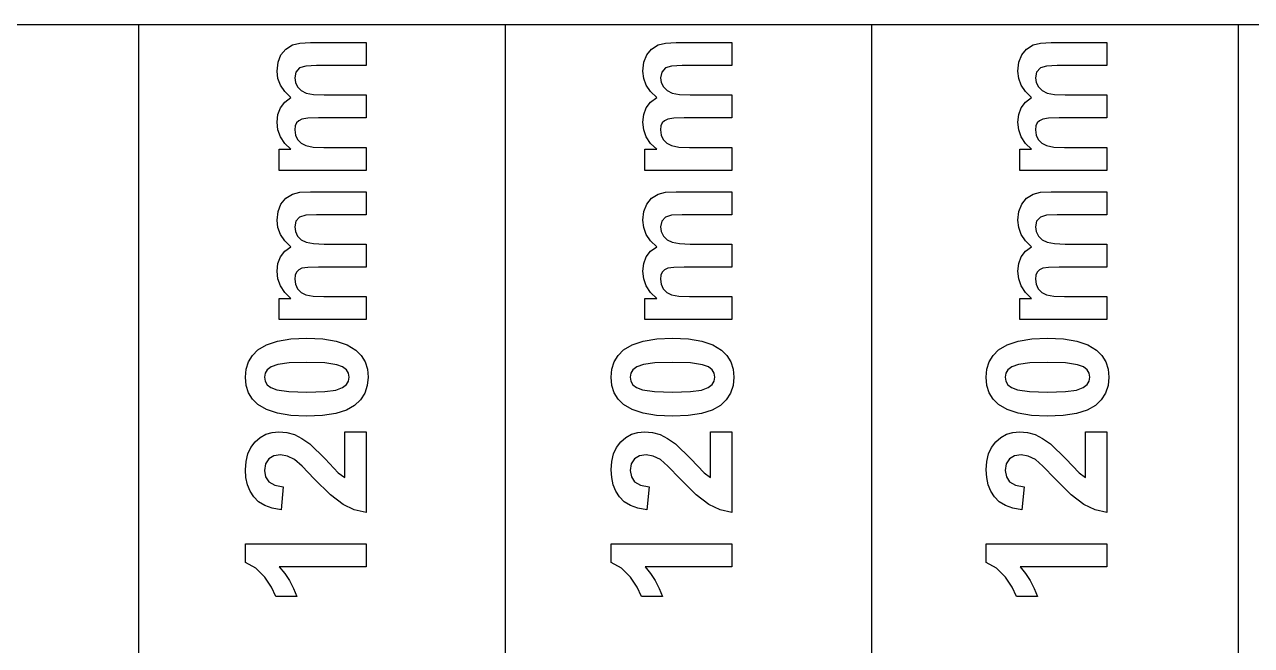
# Model space of a CAD drawing. Header units: metres. Extents: x 298 to 6408, y -126 to 1371.
# Drawn here: x 5011 to 5412.7, y 525.9 to 729.3 of the extents above; entities that cross this region are included whole.
import ezdxf

# ---------------------------------------------------------------- set-up
doc = ezdxf.new("R2010")
doc.units = ezdxf.units.M

msp = doc.modelspace()

# ---------------------------------------------------------------- linework, layer by layer
at = {"layer": '734mm x 120mm'}
for p, q in [((5098.73, 722.59), (5101.11, 723.17)), ((5101.11, 723.17), (5104.63, 723.36)), ((5104.63, 723.36), (5122.84, 723.36)), ((5122.84, 723.36), (5122.84, 715.83)), ((5218.46, 722.59), (5220.84, 723.17)), ((5220.84, 723.17), (5224.36, 723.36)), ((5224.36, 723.36), (5242.57, 723.36)), ((5242.57, 723.36), (5242.57, 715.83)), ((5341.22, 722.59), (5343.6, 723.17)), ((5343.6, 723.17), (5347.12, 723.36)), ((5347.12, 723.36), (5365.33, 723.36)), ((5365.33, 723.36), (5365.33, 715.83)), ((5094.03, 716.93), (5094.98, 719.34)), ((5094.98, 719.34), (5096.56, 721.24)), ((5096.56, 721.24), (5098.73, 722.59)), ((5213.76, 716.93), (5214.71, 719.34)), ((5214.71, 719.34), (5216.29, 721.24)), ((5216.29, 721.24), (5218.46, 722.59)), ((5336.52, 716.93), (5337.47, 719.34)), ((5337.47, 719.34), (5339.05, 721.24)), ((5339.05, 721.24), (5341.22, 722.59)), ((5093.71, 714.03), (5094.03, 716.93)), ((5101.09, 715.05), (5099.88, 713.72)), ((5103.07, 715.63), (5101.09, 715.05)), ((5106.56, 715.83), (5103.07, 715.63)), ((5122.84, 715.83), (5106.56, 715.83)), ((5213.44, 714.03), (5213.76, 716.93)), ((5220.82, 715.05), (5219.61, 713.72)), ((5222.8, 715.63), (5220.82, 715.05)), ((5226.29, 715.83), (5222.8, 715.63)), ((5242.57, 715.83), (5226.29, 715.83)), ((5336.2, 714.03), (5336.52, 716.93)), ((5343.58, 715.05), (5342.37, 713.72)), ((5345.56, 715.63), (5343.58, 715.05)), ((5349.05, 715.83), (5345.56, 715.63)), ((5365.33, 715.83), (5349.05, 715.83)), ((5093.99, 711.63), (5093.71, 714.03)), ((5094.84, 709.39), (5093.99, 711.63)), ((5099.88, 713.72), (5099.48, 711.83)), ((5099.48, 711.83), (5099.72, 710.29)), ((5213.72, 711.63), (5213.44, 714.03)), ((5214.57, 709.39), (5213.72, 711.63)), ((5219.61, 713.72), (5219.21, 711.83)), ((5219.21, 711.83), (5219.45, 710.29)), ((5336.48, 711.63), (5336.2, 714.03)), ((5337.33, 709.39), (5336.48, 711.63)), ((5342.37, 713.72), (5341.97, 711.83)), ((5341.97, 711.83), (5342.21, 710.29)), ((5096.25, 707.29), (5094.84, 709.39)), ((5098.24, 705.34), (5096.25, 707.29)), ((5099.72, 710.29), (5100.44, 708.85)), ((5100.44, 708.85), (5101.63, 707.65)), ((5101.63, 707.65), (5103.27, 706.84)), ((5215.98, 707.29), (5214.57, 709.39)), ((5217.97, 705.34), (5215.98, 707.29)), ((5219.45, 710.29), (5220.17, 708.85)), ((5220.17, 708.85), (5221.36, 707.65)), ((5221.36, 707.65), (5223, 706.84)), ((5338.74, 707.29), (5337.33, 709.39)), ((5340.73, 705.34), (5338.74, 707.29)), ((5342.21, 710.29), (5342.93, 708.85)), ((5342.93, 708.85), (5344.12, 707.65)), ((5344.12, 707.65), (5345.76, 706.84)), ((5094.84, 702.04), (5096.25, 703.87)), ((5096.25, 703.87), (5098.24, 705.34)), ((5103.27, 706.84), (5105.68, 706.38)), ((5105.68, 706.38), (5109.16, 706.22)), ((5109.16, 706.22), (5122.84, 706.22)), ((5122.84, 706.22), (5122.84, 698.68)), ((5214.57, 702.04), (5215.98, 703.87)), ((5215.98, 703.87), (5217.97, 705.34)), ((5223, 706.84), (5225.41, 706.38)), ((5225.41, 706.38), (5228.89, 706.22)), ((5228.89, 706.22), (5242.57, 706.22)), ((5242.57, 706.22), (5242.57, 698.68)), ((5337.33, 702.04), (5338.74, 703.87)), ((5338.74, 703.87), (5340.73, 705.34)), ((5345.76, 706.84), (5348.17, 706.38)), ((5348.17, 706.38), (5351.65, 706.22)), ((5351.65, 706.22), (5365.33, 706.22)), ((5365.33, 706.22), (5365.33, 698.68)), ((5093.71, 697.29), (5093.99, 699.84)), ((5093.99, 699.84), (5094.84, 702.04)), ((5213.44, 697.29), (5213.72, 699.84)), ((5213.72, 699.84), (5214.57, 702.04)), ((5336.2, 697.29), (5336.48, 699.84)), ((5336.48, 699.84), (5337.33, 702.04)), ((5093.99, 694.8), (5093.71, 697.29)), ((5099.62, 696.04), (5099.48, 694.74)), ((5100.07, 697.03), (5099.62, 696.04)), ((5100.81, 697.77), (5100.07, 697.03)), ((5101.86, 698.28), (5100.81, 697.77)), ((5103.81, 698.58), (5101.86, 698.28)), ((5107.23, 698.68), (5103.81, 698.58)), ((5122.84, 698.68), (5107.23, 698.68)), ((5213.72, 694.8), (5213.44, 697.29)), ((5219.35, 696.04), (5219.21, 694.74)), ((5219.8, 697.03), (5219.35, 696.04)), ((5220.54, 697.77), (5219.8, 697.03)), ((5221.59, 698.28), (5220.54, 697.77)), ((5223.54, 698.58), (5221.59, 698.28)), ((5226.96, 698.68), (5223.54, 698.58)), ((5242.57, 698.68), (5226.96, 698.68)), ((5336.48, 694.8), (5336.2, 697.29)), ((5342.11, 696.04), (5341.97, 694.74)), ((5342.56, 697.03), (5342.11, 696.04)), ((5343.3, 697.77), (5342.56, 697.03)), ((5344.35, 698.28), (5343.3, 697.77)), ((5346.3, 698.58), (5344.35, 698.28)), ((5349.72, 698.68), (5346.3, 698.58)), ((5365.33, 698.68), (5349.72, 698.68)), ((5094.84, 692.49), (5093.99, 694.8)), ((5096.26, 690.36), (5094.84, 692.49)), ((5099.48, 694.74), (5099.71, 693.08)), ((5099.71, 693.08), (5100.42, 691.6)), ((5100.42, 691.6), (5101.56, 690.4)), ((5214.57, 692.49), (5213.72, 694.8)), ((5215.99, 690.36), (5214.57, 692.49)), ((5219.21, 694.74), (5219.44, 693.08)), ((5219.44, 693.08), (5220.15, 691.6)), ((5220.15, 691.6), (5221.29, 690.4)), ((5337.33, 692.49), (5336.48, 694.8)), ((5338.75, 690.36), (5337.33, 692.49)), ((5341.97, 694.74), (5342.2, 693.08)), ((5342.2, 693.08), (5342.91, 691.6)), ((5342.91, 691.6), (5344.05, 690.4)), ((5094.35, 681.46), (5094.35, 688.41)), ((5094.35, 688.41), (5098.24, 688.41)), ((5098.24, 688.41), (5096.26, 690.36)), ((5101.56, 690.4), (5103.13, 689.6)), ((5103.13, 689.6), (5105.48, 689.15)), ((5105.48, 689.15), (5109, 689)), ((5109, 689), (5122.84, 689)), ((5122.84, 689), (5122.84, 681.46)), ((5214.08, 681.46), (5214.08, 688.41)), ((5214.08, 688.41), (5217.97, 688.41)), ((5217.97, 688.41), (5215.99, 690.36)), ((5221.29, 690.4), (5222.86, 689.6)), ((5222.86, 689.6), (5225.21, 689.15)), ((5225.21, 689.15), (5228.73, 689)), ((5228.73, 689), (5242.57, 689)), ((5242.57, 689), (5242.57, 681.46)), ((5336.84, 681.46), (5336.84, 688.41)), ((5336.84, 688.41), (5340.73, 688.41)), ((5340.73, 688.41), (5338.75, 690.36)), ((5344.05, 690.4), (5345.62, 689.6)), ((5345.62, 689.6), (5347.97, 689.15)), ((5347.97, 689.15), (5351.49, 689)), ((5351.49, 689), (5365.33, 689)), ((5365.33, 689), (5365.33, 681.46)), ((5122.84, 681.46), (5094.35, 681.46)), ((5242.57, 681.46), (5214.08, 681.46)), ((5365.33, 681.46), (5336.84, 681.46)), ((5094.98, 670.49), (5096.56, 672.39)), ((5096.56, 672.39), (5098.73, 673.73)), ((5098.73, 673.73), (5101.11, 674.32)), ((5101.11, 674.32), (5104.63, 674.51)), ((5104.63, 674.51), (5122.84, 674.51)), ((5122.84, 674.51), (5122.84, 666.97)), ((5214.71, 670.49), (5216.29, 672.39)), ((5216.29, 672.39), (5218.46, 673.73)), ((5218.46, 673.73), (5220.84, 674.32)), ((5220.84, 674.32), (5224.36, 674.51)), ((5224.36, 674.51), (5242.57, 674.51)), ((5242.57, 674.51), (5242.57, 666.97)), ((5337.47, 670.49), (5339.05, 672.39)), ((5339.05, 672.39), (5341.22, 673.73)), ((5341.22, 673.73), (5343.6, 674.32)), ((5343.6, 674.32), (5347.12, 674.51)), ((5347.12, 674.51), (5365.33, 674.51)), ((5365.33, 674.51), (5365.33, 666.97)), ((5093.71, 665.18), (5094.03, 668.07)), ((5094.03, 668.07), (5094.98, 670.49)), ((5103.07, 666.78), (5101.09, 666.19)), ((5106.56, 666.97), (5103.07, 666.78)), ((5122.84, 666.97), (5106.56, 666.97)), ((5213.44, 665.18), (5213.76, 668.07)), ((5213.76, 668.07), (5214.71, 670.49)), ((5222.8, 666.78), (5220.82, 666.19)), ((5226.29, 666.97), (5222.8, 666.78)), ((5242.57, 666.97), (5226.29, 666.97)), ((5336.2, 665.18), (5336.52, 668.07)), ((5336.52, 668.07), (5337.47, 670.49)), ((5345.56, 666.78), (5343.58, 666.19)), ((5349.05, 666.97), (5345.56, 666.78)), ((5365.33, 666.97), (5349.05, 666.97)), ((5093.99, 662.78), (5093.71, 665.18)), ((5094.84, 660.53), (5093.99, 662.78)), ((5099.88, 664.87), (5099.48, 662.98)), ((5099.48, 662.98), (5099.72, 661.44)), ((5101.09, 666.19), (5099.88, 664.87)), ((5213.72, 662.78), (5213.44, 665.18)), ((5214.57, 660.53), (5213.72, 662.78)), ((5219.61, 664.87), (5219.21, 662.98)), ((5219.21, 662.98), (5219.45, 661.44)), ((5220.82, 666.19), (5219.61, 664.87)), ((5336.48, 662.78), (5336.2, 665.18)), ((5337.33, 660.53), (5336.48, 662.78)), ((5342.37, 664.87), (5341.97, 662.98)), ((5341.97, 662.98), (5342.21, 661.44)), ((5343.58, 666.19), (5342.37, 664.87)), ((5096.25, 658.44), (5094.84, 660.53)), ((5099.72, 661.44), (5100.44, 660)), ((5100.44, 660), (5101.63, 658.8)), ((5101.63, 658.8), (5103.27, 657.99)), ((5215.98, 658.44), (5214.57, 660.53)), ((5219.45, 661.44), (5220.17, 660)), ((5220.17, 660), (5221.36, 658.8)), ((5221.36, 658.8), (5223, 657.99)), ((5338.74, 658.44), (5337.33, 660.53)), ((5342.21, 661.44), (5342.93, 660)), ((5342.93, 660), (5344.12, 658.8)), ((5344.12, 658.8), (5345.76, 657.99)), ((5094.84, 653.18), (5096.25, 655.01)), ((5098.24, 656.48), (5096.25, 658.44)), ((5096.25, 655.01), (5098.24, 656.48)), ((5103.27, 657.99), (5105.68, 657.52)), ((5105.68, 657.52), (5109.16, 657.37)), ((5109.16, 657.37), (5122.84, 657.37)), ((5122.84, 657.37), (5122.84, 649.83)), ((5214.57, 653.18), (5215.98, 655.01)), ((5217.97, 656.48), (5215.98, 658.44)), ((5215.98, 655.01), (5217.97, 656.48)), ((5223, 657.99), (5225.41, 657.52)), ((5225.41, 657.52), (5228.89, 657.37)), ((5228.89, 657.37), (5242.57, 657.37)), ((5242.57, 657.37), (5242.57, 649.83)), ((5337.33, 653.18), (5338.74, 655.01)), ((5340.73, 656.48), (5338.74, 658.44)), ((5338.74, 655.01), (5340.73, 656.48)), ((5345.76, 657.99), (5348.17, 657.52)), ((5348.17, 657.52), (5351.65, 657.37)), ((5351.65, 657.37), (5365.33, 657.37)), ((5365.33, 657.37), (5365.33, 649.83)), ((5093.71, 648.44), (5093.99, 650.99)), ((5093.99, 650.99), (5094.84, 653.18)), ((5213.44, 648.44), (5213.72, 650.99)), ((5213.72, 650.99), (5214.57, 653.18)), ((5336.2, 648.44), (5336.48, 650.99)), ((5336.48, 650.99), (5337.33, 653.18)), ((5093.99, 645.95), (5093.71, 648.44)), ((5099.62, 647.18), (5099.48, 645.89)), ((5100.07, 648.18), (5099.62, 647.18)), ((5100.81, 648.91), (5100.07, 648.18)), ((5101.86, 649.43), (5100.81, 648.91)), ((5103.81, 649.73), (5101.86, 649.43)), ((5107.23, 649.83), (5103.81, 649.73)), ((5122.84, 649.83), (5107.23, 649.83)), ((5213.72, 645.95), (5213.44, 648.44)), ((5219.35, 647.18), (5219.21, 645.89)), ((5219.8, 648.18), (5219.35, 647.18)), ((5220.54, 648.91), (5219.8, 648.18)), ((5221.59, 649.43), (5220.54, 648.91)), ((5223.54, 649.73), (5221.59, 649.43)), ((5226.96, 649.83), (5223.54, 649.73)), ((5242.57, 649.83), (5226.96, 649.83)), ((5336.48, 645.95), (5336.2, 648.44)), ((5342.11, 647.18), (5341.97, 645.89)), ((5342.56, 648.18), (5342.11, 647.18)), ((5343.3, 648.91), (5342.56, 648.18)), ((5344.35, 649.43), (5343.3, 648.91)), ((5346.3, 649.73), (5344.35, 649.43)), ((5349.72, 649.83), (5346.3, 649.73)), ((5365.33, 649.83), (5349.72, 649.83)), ((5094.84, 643.64), (5093.99, 645.95)), ((5096.26, 641.51), (5094.84, 643.64)), ((5099.48, 645.89), (5099.71, 644.23)), ((5099.71, 644.23), (5100.42, 642.75)), ((5100.42, 642.75), (5101.56, 641.55)), ((5214.57, 643.64), (5213.72, 645.95)), ((5215.99, 641.51), (5214.57, 643.64)), ((5219.21, 645.89), (5219.44, 644.23)), ((5219.44, 644.23), (5220.15, 642.75)), ((5220.15, 642.75), (5221.29, 641.55)), ((5337.33, 643.64), (5336.48, 645.95)), ((5338.75, 641.51), (5337.33, 643.64)), ((5341.97, 645.89), (5342.2, 644.23)), ((5342.2, 644.23), (5342.91, 642.75)), ((5342.91, 642.75), (5344.05, 641.55)), ((5094.35, 632.61), (5094.35, 639.56)), ((5094.35, 639.56), (5098.24, 639.56)), ((5098.24, 639.56), (5096.26, 641.51)), ((5101.56, 641.55), (5103.13, 640.75)), ((5103.13, 640.75), (5105.48, 640.3)), ((5105.48, 640.3), (5109, 640.15)), ((5109, 640.15), (5122.84, 640.15)), ((5122.84, 640.15), (5122.84, 632.61)), ((5214.08, 632.61), (5214.08, 639.56)), ((5214.08, 639.56), (5217.97, 639.56)), ((5217.97, 639.56), (5215.99, 641.51)), ((5221.29, 641.55), (5222.86, 640.75)), ((5222.86, 640.75), (5225.21, 640.3)), ((5225.21, 640.3), (5228.73, 640.15)), ((5228.73, 640.15), (5242.57, 640.15)), ((5242.57, 640.15), (5242.57, 632.61)), ((5336.84, 632.61), (5336.84, 639.56)), ((5336.84, 639.56), (5340.73, 639.56)), ((5340.73, 639.56), (5338.75, 641.51)), ((5344.05, 641.55), (5345.62, 640.75)), ((5345.62, 640.75), (5347.97, 640.3)), ((5347.97, 640.3), (5351.49, 640.15)), ((5351.49, 640.15), (5365.33, 640.15)), ((5365.33, 640.15), (5365.33, 632.61)), ((5122.84, 632.61), (5094.35, 632.61)), ((5242.57, 632.61), (5214.08, 632.61)), ((5365.33, 632.61), (5336.84, 632.61)), ((5085.65, 620.91), (5087.43, 622.68)), ((5087.43, 622.68), (5090.24, 624.36)), ((5090.24, 624.36), (5093.85, 625.56)), ((5093.85, 625.56), (5098.25, 626.28)), ((5098.25, 626.28), (5103.45, 626.52)), ((5103.45, 626.52), (5108.63, 626.28)), ((5108.63, 626.28), (5113.04, 625.55)), ((5113.04, 625.55), (5116.66, 624.34)), ((5116.66, 624.34), (5119.49, 622.65)), ((5119.49, 622.65), (5121.25, 620.9)), ((5205.38, 620.91), (5207.16, 622.68)), ((5207.16, 622.68), (5209.97, 624.36)), ((5209.97, 624.36), (5213.58, 625.56)), ((5213.58, 625.56), (5217.98, 626.28)), ((5217.98, 626.28), (5223.18, 626.52)), ((5223.18, 626.52), (5228.36, 626.28)), ((5228.36, 626.28), (5232.77, 625.55)), ((5232.77, 625.55), (5236.39, 624.34)), ((5236.39, 624.34), (5239.22, 622.65)), ((5239.22, 622.65), (5240.98, 620.9)), ((5328.14, 620.91), (5329.92, 622.68)), ((5329.92, 622.68), (5332.73, 624.36)), ((5332.73, 624.36), (5336.34, 625.56)), ((5336.34, 625.56), (5340.74, 626.28)), ((5340.74, 626.28), (5345.94, 626.52)), ((5345.94, 626.52), (5351.12, 626.28)), ((5351.12, 626.28), (5355.53, 625.55)), ((5355.53, 625.55), (5359.15, 624.34)), ((5359.15, 624.34), (5361.98, 622.65)), ((5361.98, 622.65), (5363.74, 620.9)), ((5083.61, 616.45), (5084.37, 618.84)), ((5084.37, 618.84), (5085.65, 620.91)), ((5103.45, 618.63), (5097.61, 618.46)), ((5109.36, 618.44), (5103.45, 618.63)), ((5121.25, 620.9), (5122.51, 618.83)), ((5122.51, 618.83), (5123.26, 616.45)), ((5203.34, 616.45), (5204.1, 618.84)), ((5204.1, 618.84), (5205.38, 620.91)), ((5223.18, 618.63), (5217.34, 618.46)), ((5229.09, 618.44), (5223.18, 618.63)), ((5240.98, 620.9), (5242.24, 618.83)), ((5242.24, 618.83), (5242.99, 616.45)), ((5326.1, 616.45), (5326.86, 618.84)), ((5326.86, 618.84), (5328.14, 620.91)), ((5345.94, 618.63), (5340.1, 618.46)), ((5351.85, 618.44), (5345.94, 618.63)), ((5363.74, 620.9), (5365, 618.83)), ((5365, 618.83), (5365.75, 616.45)), ((5083.35, 613.75), (5083.61, 616.45)), ((5089.82, 615.04), (5089.6, 613.75)), ((5090.48, 616.17), (5089.82, 615.04)), ((5091.78, 617.14), (5090.48, 616.17)), ((5093.94, 617.93), (5091.78, 617.14)), ((5097.61, 618.46), (5093.94, 617.93)), ((5113.27, 617.85), (5109.36, 618.44)), ((5115.17, 617.14), (5113.27, 617.85)), ((5116.39, 616.19), (5115.17, 617.14)), ((5117.05, 615.04), (5116.39, 616.19)), ((5117.26, 613.75), (5117.05, 615.04)), ((5123.26, 616.45), (5123.51, 613.75)), ((5203.08, 613.75), (5203.34, 616.45)), ((5209.55, 615.04), (5209.33, 613.75)), ((5210.21, 616.17), (5209.55, 615.04)), ((5211.51, 617.14), (5210.21, 616.17)), ((5213.67, 617.93), (5211.51, 617.14)), ((5217.34, 618.46), (5213.67, 617.93)), ((5233, 617.85), (5229.09, 618.44)), ((5234.9, 617.14), (5233, 617.85)), ((5236.12, 616.19), (5234.9, 617.14)), ((5236.78, 615.04), (5236.12, 616.19)), ((5236.99, 613.75), (5236.78, 615.04)), ((5242.99, 616.45), (5243.24, 613.75)), ((5325.84, 613.75), (5326.1, 616.45)), ((5332.31, 615.04), (5332.09, 613.75)), ((5332.97, 616.17), (5332.31, 615.04)), ((5334.27, 617.14), (5332.97, 616.17)), ((5336.43, 617.93), (5334.27, 617.14)), ((5340.1, 618.46), (5336.43, 617.93)), ((5355.76, 617.85), (5351.85, 618.44)), ((5357.66, 617.14), (5355.76, 617.85)), ((5358.88, 616.19), (5357.66, 617.14)), ((5359.54, 615.04), (5358.88, 616.19)), ((5359.75, 613.75), (5359.54, 615.04)), ((5365.75, 616.45), (5366, 613.75)), ((5083.6, 611.05), (5083.35, 613.75)), ((5084.36, 608.66), (5083.6, 611.05)), ((5089.6, 613.75), (5089.82, 612.45)), ((5089.82, 612.45), (5090.48, 611.31)), ((5090.48, 611.31), (5091.69, 610.35)), ((5115.11, 610.35), (5116.4, 611.32)), ((5116.4, 611.32), (5117.05, 612.46)), ((5117.05, 612.46), (5117.26, 613.75)), ((5123.24, 611.02), (5122.41, 608.56)), ((5123.51, 613.75), (5123.24, 611.02)), ((5203.33, 611.05), (5203.08, 613.75)), ((5204.09, 608.66), (5203.33, 611.05)), ((5209.33, 613.75), (5209.55, 612.45)), ((5209.55, 612.45), (5210.21, 611.31)), ((5210.21, 611.31), (5211.42, 610.35)), ((5234.84, 610.35), (5236.13, 611.32)), ((5236.13, 611.32), (5236.78, 612.46)), ((5236.78, 612.46), (5236.99, 613.75)), ((5242.97, 611.02), (5242.14, 608.56)), ((5243.24, 613.75), (5242.97, 611.02)), ((5326.09, 611.05), (5325.84, 613.75)), ((5326.85, 608.66), (5326.09, 611.05)), ((5332.09, 613.75), (5332.31, 612.45)), ((5332.31, 612.45), (5332.97, 611.31)), ((5332.97, 611.31), (5334.18, 610.35)), ((5357.6, 610.35), (5358.89, 611.32)), ((5358.89, 611.32), (5359.54, 612.46)), ((5359.54, 612.46), (5359.75, 613.75)), ((5365.73, 611.02), (5364.9, 608.56)), ((5366, 613.75), (5365.73, 611.02)), ((5085.62, 606.59), (5084.36, 608.66)), ((5087.38, 604.84), (5085.62, 606.59)), ((5091.69, 610.35), (5093.6, 609.64)), ((5093.6, 609.64), (5097.52, 609.06)), ((5097.52, 609.06), (5103.45, 608.86)), ((5103.45, 608.86), (5109.29, 609.04)), ((5109.29, 609.04), (5112.96, 609.56)), ((5112.96, 609.56), (5115.11, 610.35)), ((5122.41, 608.56), (5121.03, 606.39)), ((5205.35, 606.59), (5204.09, 608.66)), ((5207.11, 604.84), (5205.35, 606.59)), ((5211.42, 610.35), (5213.33, 609.64)), ((5213.33, 609.64), (5217.25, 609.06)), ((5217.25, 609.06), (5223.18, 608.86)), ((5223.18, 608.86), (5229.02, 609.04)), ((5229.02, 609.04), (5232.69, 609.56)), ((5232.69, 609.56), (5234.84, 610.35)), ((5242.14, 608.56), (5240.76, 606.39)), ((5328.11, 606.59), (5326.85, 608.66)), ((5329.87, 604.84), (5328.11, 606.59)), ((5334.18, 610.35), (5336.09, 609.64)), ((5336.09, 609.64), (5340.01, 609.06)), ((5340.01, 609.06), (5345.94, 608.86)), ((5345.94, 608.86), (5351.78, 609.04)), ((5351.78, 609.04), (5355.45, 609.56)), ((5355.45, 609.56), (5357.6, 610.35)), ((5364.9, 608.56), (5363.52, 606.39)), ((5090.21, 603.15), (5087.38, 604.84)), ((5093.82, 601.94), (5090.21, 603.15)), ((5116.46, 602.95), (5112.96, 601.86)), ((5119.1, 604.49), (5116.46, 602.95)), ((5121.03, 606.39), (5119.1, 604.49)), ((5209.94, 603.15), (5207.11, 604.84)), ((5213.55, 601.94), (5209.94, 603.15)), ((5236.19, 602.95), (5232.69, 601.86)), ((5238.83, 604.49), (5236.19, 602.95)), ((5240.76, 606.39), (5238.83, 604.49)), ((5332.7, 603.15), (5329.87, 604.84)), ((5336.31, 601.94), (5332.7, 603.15)), ((5358.95, 602.95), (5355.45, 601.86)), ((5361.59, 604.49), (5358.95, 602.95)), ((5363.52, 606.39), (5361.59, 604.49)), ((5098.2, 601.22), (5093.82, 601.94)), ((5103.37, 600.98), (5098.2, 601.22)), ((5108.6, 601.2), (5103.37, 600.98)), ((5112.96, 601.86), (5108.6, 601.2)), ((5217.93, 601.22), (5213.55, 601.94)), ((5223.1, 600.98), (5217.93, 601.22)), ((5228.33, 601.2), (5223.1, 600.98)), ((5232.69, 601.86), (5228.33, 601.2)), ((5340.69, 601.22), (5336.31, 601.94)), ((5345.86, 600.98), (5340.69, 601.22)), ((5351.09, 601.2), (5345.86, 600.98)), ((5355.45, 601.86), (5351.09, 601.2)), ((5088.16, 594.04), (5090.01, 595.07)), ((5090.01, 595.07), (5092.06, 595.7)), ((5092.06, 595.7), (5094.3, 595.91)), ((5094.3, 595.91), (5096.89, 595.67)), ((5096.89, 595.67), (5099.36, 594.95)), ((5099.36, 594.95), (5101.81, 593.72)), ((5115.84, 595.91), (5122.84, 595.91)), ((5115.84, 580.94), (5115.84, 595.91)), ((5122.84, 595.91), (5122.84, 569.48)), ((5207.89, 594.04), (5209.74, 595.07)), ((5209.74, 595.07), (5211.79, 595.7)), ((5211.79, 595.7), (5214.03, 595.91)), ((5214.03, 595.91), (5216.62, 595.67)), ((5216.62, 595.67), (5219.09, 594.95)), ((5219.09, 594.95), (5221.54, 593.72)), ((5235.57, 595.91), (5242.57, 595.91)), ((5235.57, 580.94), (5235.57, 595.91)), ((5242.57, 595.91), (5242.57, 569.48)), ((5330.65, 594.04), (5332.5, 595.07)), ((5332.5, 595.07), (5334.55, 595.7)), ((5334.55, 595.7), (5336.79, 595.91)), ((5336.79, 595.91), (5339.38, 595.67)), ((5339.38, 595.67), (5341.85, 594.95)), ((5341.85, 594.95), (5344.3, 593.72)), ((5358.33, 595.91), (5365.33, 595.91)), ((5358.33, 580.94), (5358.33, 595.91)), ((5365.33, 595.91), (5365.33, 569.48)), ((5084.14, 588.63), (5085.12, 590.76)), ((5085.12, 590.76), (5086.49, 592.58)), ((5086.49, 592.58), (5088.16, 594.04)), ((5101.81, 593.72), (5104.39, 591.94)), ((5104.39, 591.94), (5109.4, 587)), ((5203.87, 588.63), (5204.85, 590.76)), ((5204.85, 590.76), (5206.22, 592.58)), ((5206.22, 592.58), (5207.89, 594.04)), ((5221.54, 593.72), (5224.12, 591.94)), ((5224.12, 591.94), (5229.13, 587)), ((5326.63, 588.63), (5327.61, 590.76)), ((5327.61, 590.76), (5328.98, 592.58)), ((5328.98, 592.58), (5330.65, 594.04)), ((5344.3, 593.72), (5346.88, 591.94)), ((5346.88, 591.94), (5351.89, 587)), ((5083.55, 586.19), (5084.14, 588.63)), ((5090.96, 586.99), (5089.94, 585.37)), ((5092.61, 588), (5090.96, 586.99)), ((5094.84, 588.34), (5092.61, 588)), ((5097.13, 587.95), (5094.84, 588.34)), ((5099.45, 586.79), (5097.13, 587.95)), ((5101.9, 584.65), (5099.45, 586.79)), ((5109.4, 587), (5113.75, 582.48)), ((5203.28, 586.19), (5203.87, 588.63)), ((5210.69, 586.99), (5209.67, 585.37)), ((5212.34, 588), (5210.69, 586.99)), ((5214.57, 588.34), (5212.34, 588)), ((5216.86, 587.95), (5214.57, 588.34)), ((5219.18, 586.79), (5216.86, 587.95)), ((5221.63, 584.65), (5219.18, 586.79)), ((5229.13, 587), (5233.48, 582.48)), ((5326.04, 586.19), (5326.63, 588.63)), ((5333.45, 586.99), (5332.43, 585.37)), ((5335.1, 588), (5333.45, 586.99)), ((5337.33, 588.34), (5335.1, 588)), ((5339.62, 587.95), (5337.33, 588.34)), ((5341.94, 586.79), (5339.62, 587.95)), ((5344.39, 584.65), (5341.94, 586.79)), ((5351.89, 587), (5356.24, 582.48)), ((5083.35, 583.43), (5083.55, 586.19)), ((5083.52, 580.89), (5083.35, 583.43)), ((5089.94, 585.37), (5089.6, 583.24)), ((5089.6, 583.24), (5089.96, 581.12)), ((5105.89, 580.53), (5101.9, 584.65)), ((5113.75, 582.48), (5115.84, 580.94)), ((5203.08, 583.43), (5203.28, 586.19)), ((5203.25, 580.89), (5203.08, 583.43)), ((5209.67, 585.37), (5209.33, 583.24)), ((5209.33, 583.24), (5209.69, 581.12)), ((5225.62, 580.53), (5221.63, 584.65)), ((5233.48, 582.48), (5235.57, 580.94)), ((5325.84, 583.43), (5326.04, 586.19)), ((5326.01, 580.89), (5325.84, 583.43)), ((5332.43, 585.37), (5332.09, 583.24)), ((5332.09, 583.24), (5332.45, 581.12)), ((5348.38, 580.53), (5344.39, 584.65)), ((5356.24, 582.48), (5358.33, 580.94)), ((5084.03, 578.56), (5083.52, 580.89)), ((5084.88, 576.46), (5084.03, 578.56)), ((5089.96, 581.12), (5091.03, 579.49)), ((5091.03, 579.49), (5092.92, 578.39)), ((5111.18, 575.25), (5105.89, 580.53)), ((5203.76, 578.56), (5203.25, 580.89)), ((5204.61, 576.46), (5203.76, 578.56)), ((5209.69, 581.12), (5210.76, 579.49)), ((5210.76, 579.49), (5212.65, 578.39)), ((5230.91, 575.25), (5225.62, 580.53)), ((5326.52, 578.56), (5326.01, 580.89)), ((5327.37, 576.46), (5326.52, 578.56)), ((5332.45, 581.12), (5333.52, 579.49)), ((5333.52, 579.49), (5335.41, 578.39)), ((5353.67, 575.25), (5348.38, 580.53)), ((5086.06, 574.58), (5084.88, 576.46)), ((5087.64, 572.99), (5086.06, 574.58)), ((5092.92, 578.39), (5095.75, 577.88)), ((5095.75, 577.88), (5095, 570.37)), ((5115.32, 572.06), (5111.18, 575.25)), ((5205.79, 574.58), (5204.61, 576.46)), ((5207.37, 572.99), (5205.79, 574.58)), ((5212.65, 578.39), (5215.48, 577.88)), ((5215.48, 577.88), (5214.73, 570.37)), ((5235.05, 572.06), (5230.91, 575.25)), ((5328.55, 574.58), (5327.37, 576.46)), ((5330.13, 572.99), (5328.55, 574.58)), ((5335.41, 578.39), (5338.24, 577.88)), ((5338.24, 577.88), (5337.49, 570.37)), ((5357.81, 572.06), (5353.67, 575.25)), ((5089.65, 571.75), (5087.64, 572.99)), ((5092.1, 570.88), (5089.65, 571.75)), ((5095, 570.37), (5092.1, 570.88)), ((5118.98, 570.34), (5115.32, 572.06)), ((5209.38, 571.75), (5207.37, 572.99)), ((5211.83, 570.88), (5209.38, 571.75)), ((5214.73, 570.37), (5211.83, 570.88)), ((5238.71, 570.34), (5235.05, 572.06)), ((5332.14, 571.75), (5330.13, 572.99)), ((5334.59, 570.88), (5332.14, 571.75)), ((5337.49, 570.37), (5334.59, 570.88)), ((5361.47, 570.34), (5357.81, 572.06)), ((5122.84, 569.48), (5118.98, 570.34)), ((5242.57, 569.48), (5238.71, 570.34)), ((5365.33, 569.48), (5361.47, 570.34)), ((5083.35, 553.06), (5083.35, 559.18)), ((5083.35, 559.18), (5122.84, 559.18)), ((5122.84, 559.18), (5122.84, 551.64)), ((5203.08, 553.06), (5203.08, 559.18)), ((5203.08, 559.18), (5242.57, 559.18)), ((5242.57, 559.18), (5242.57, 551.64)), ((5325.84, 553.06), (5325.84, 559.18)), ((5325.84, 559.18), (5365.33, 559.18)), ((5365.33, 559.18), (5365.33, 551.64)), ((5086.72, 551.23), (5083.35, 553.06)), ((5089.64, 548.31), (5086.72, 551.23)), ((5122.84, 551.64), (5094.43, 551.64)), ((5094.43, 551.64), (5096.24, 549.48)), ((5206.45, 551.23), (5203.08, 553.06)), ((5209.37, 548.31), (5206.45, 551.23)), ((5242.57, 551.64), (5214.16, 551.64)), ((5214.16, 551.64), (5215.97, 549.48)), ((5329.21, 551.23), (5325.84, 553.06)), ((5332.13, 548.31), (5329.21, 551.23)), ((5365.33, 551.64), (5336.92, 551.64)), ((5336.92, 551.64), (5338.73, 549.48)), ((5091.91, 544.98), (5089.64, 548.31)), ((5096.24, 549.48), (5097.79, 547.14)), ((5097.79, 547.14), (5099.1, 544.61)), ((5211.64, 544.98), (5209.37, 548.31)), ((5215.97, 549.48), (5217.52, 547.14)), ((5217.52, 547.14), (5218.83, 544.61)), ((5334.4, 544.98), (5332.13, 548.31)), ((5338.73, 549.48), (5340.28, 547.14)), ((5340.28, 547.14), (5341.59, 544.61)), ((5093.31, 541.9), (5091.91, 544.98)), ((5099.1, 544.61), (5100.15, 541.9)), ((5213.04, 541.9), (5211.64, 544.98)), ((5218.83, 544.61), (5219.88, 541.9)), ((5335.8, 541.9), (5334.4, 544.98)), ((5341.59, 544.61), (5342.64, 541.9)), ((5100.15, 541.9), (5093.31, 541.9)), ((5219.88, 541.9), (5213.04, 541.9)), ((5342.64, 541.9), (5335.8, 541.9))]:
    msp.add_line(p, q, dxfattribs=at)
at = {"layer": 'Layer0'}
for p, q in [((4928.32, 729.27), (5048.32, 729.27)), ((5048.32, 729.27), (5168.32, 729.27)), ((5048.32, 729.27), (5048.32, -4.73)), ((5168.32, 729.27), (5288.32, 729.27)), ((5168.32, 729.27), (5168.32, -4.73)), ((5288.32, 729.27), (5408.32, 729.27)), ((5288.32, 729.27), (5288.32, -4.73)), ((5408.32, 729.27), (5528.32, 729.27)), ((5408.32, 729.27), (5408.32, -4.73))]:
    msp.add_line(p, q, dxfattribs=at)

doc.saveas('drawing.dxf')
